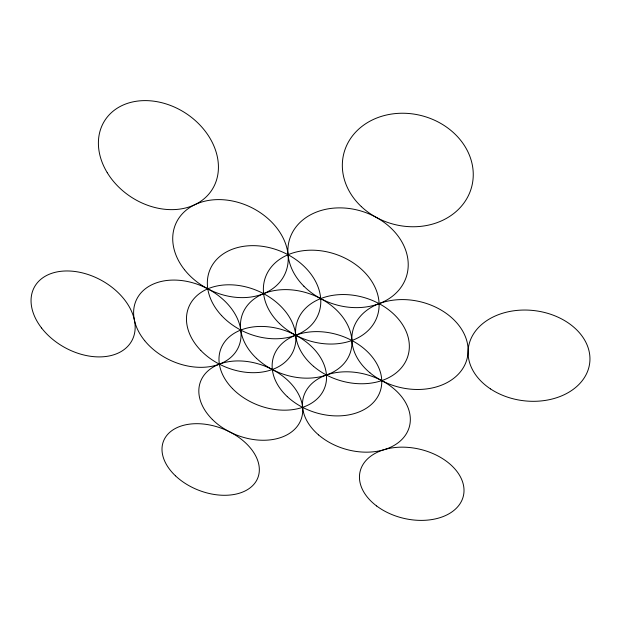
<?xml version="1.0" encoding="UTF-8"?>
<svg xmlns="http://www.w3.org/2000/svg" width="621" height="621" viewBox="0 0 621 621"><rect width="100%" height="100%" fill="white"/><g stroke="black" fill="none" stroke-linecap="round" stroke-linejoin="round"><path stroke-width="0.93" d="M256.543 358.379A57.264 42.306 19.8 0 0 349.957 353.597A57.264 42.306 19.8 0 0 282.097 289.697A57.264 42.306 19.8 0 0 256.543 358.379M212.297 419.385A53.724 37.229 20.7 0 0 300.246 421.449A53.724 37.229 20.7 0 0 239.791 360.941A53.724 37.229 20.7 0 0 212.297 419.385M303.886 286.219A61.316 48.485 18.2 0 0 405.544 278.976A61.316 48.485 18.2 0 0 334.703 208.051A61.316 48.485 18.2 0 0 303.886 286.219M232.425 388.529A55.432 39.651 20.3 0 0 323.735 389.949A55.432 39.651 20.3 0 0 262.124 326.444A55.432 39.651 20.3 0 0 232.425 388.529M279.434 323.494A59.22 45.24 19.1 0 0 376.807 317.556A59.22 45.24 19.1 0 0 307.473 250.31A59.22 45.24 19.1 0 0 279.434 323.494M287.298 396.633A56.069 40.489 17.6 0 0 379.555 393.023A56.069 40.489 17.6 0 0 313.985 331.668A56.069 40.489 17.6 0 0 287.298 396.633M369.852 372.701A58.84 44.029 13.4 0 0 466.472 360.801A58.84 44.029 13.4 0 0 393.605 300.114A58.84 44.029 13.4 0 0 369.852 372.701M313.558 366.343A57.97 43.206 16.7 0 0 407.857 356.198A57.97 43.206 16.7 0 0 335.938 294.928A57.97 43.206 16.7 0 0 313.558 366.343M318.581 434.925A54.982 38.735 15.9 0 0 408.61 429.08A54.982 38.735 15.9 0 0 342 371.94A54.982 38.735 15.9 0 0 318.581 434.925M221.65 315.647A58.591 44.192 22.4 0 0 317.898 315.344A58.591 44.192 22.4 0 0 252.662 245.652A58.591 44.192 22.4 0 0 221.65 315.647M144.709 340.696A56.247 40.342 25.1 0 0 236.989 349.996A56.247 40.342 25.1 0 0 180.331 280.405A56.247 40.342 25.1 0 0 144.709 340.696M200.8 350.454A56.697 41.343 22.6 0 0 293.322 350.981A56.697 41.343 22.6 0 0 229.397 284.791A56.697 41.343 22.6 0 0 200.8 350.454M184.499 269.716A60.097 46.125 25.5 0 0 283.735 276.392A60.097 46.125 25.5 0 0 223.172 199.752A60.097 46.125 25.5 0 0 184.499 269.716M175.464 475.818A50.611 33.006 21.2 0 0 257.358 478.954A50.611 33.006 21.2 0 0 199.155 423.732A50.611 33.006 21.2 0 0 175.464 475.818M376.66 505.999A53.064 35.475 13.3 0 0 462.855 497.832A53.064 35.475 13.3 0 0 395.701 447.454A53.064 35.475 13.3 0 0 376.66 505.999M490.52 388.925A61.13 45.38 6.8 0 0 589.174 366.134A61.13 45.38 6.8 0 0 507.357 311.975A61.13 45.38 6.8 0 0 490.52 388.925M361.352 206.622A66.059 56.061 14.7 0 0 470.966 189.25A66.059 56.061 14.7 0 0 391.051 114.132A66.059 56.061 14.7 0 0 361.352 206.622M107.254 172.685A63.823 49.998 33.2 0 0 211.156 191.058A63.823 49.998 33.2 0 0 156.826 101.65A63.823 49.998 33.2 0 0 107.254 172.685M41.576 327.997A55.618 38.261 29 0 0 131.047 342.093A55.618 38.261 29 0 0 76.662 271.734A55.618 38.261 29 0 0 41.576 327.997"/></g></svg>
